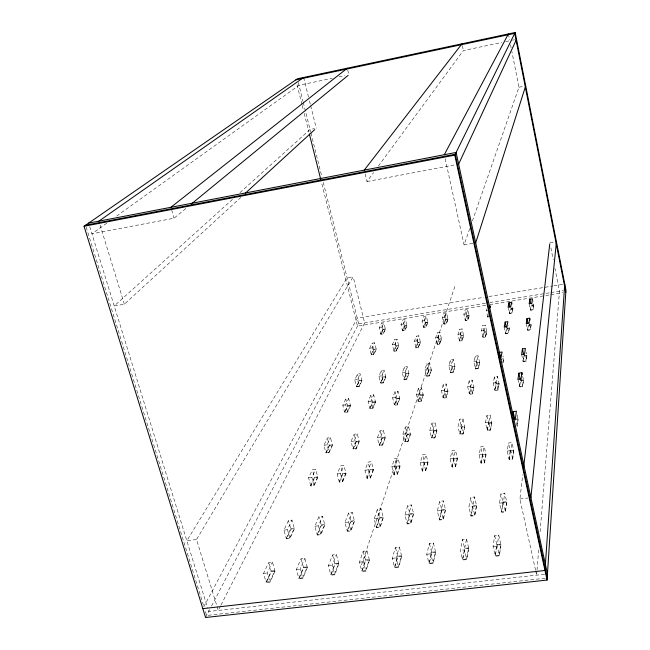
<?xml version="1.0" encoding="UTF-8"?>
<svg xmlns="http://www.w3.org/2000/svg" width="650" height="650" viewBox="0 0 650 650"><rect width="100%" height="100%" fill="white"/><g stroke="black" fill="none" stroke-linecap="round" stroke-linejoin="round"><path stroke-width="0.49" stroke-dasharray="3.25 2.44" d="M536.957 571.114L536.632 575.161L535.762 571.204M537.038 570.107L538.663 549.892M540.126 531.7L559.488 291.184L554.978 268.515M535.543 570.212L519.903 499.021L522.738 474.817M499.265 555.197L500.793 544.131L498.745 535.121L494.699 535.6L493.066 546.544L495.162 555.669L499.265 555.197L497.185 546.065L498.745 535.121M505.31 511.339L506.642 501.646L504.741 493.114L500.947 493.594L499.517 503.181L501.459 511.81L505.31 511.339L503.368 502.702L504.741 493.114M512.566 458.648L513.687 450.483L511.956 442.544L508.462 443.016L507.268 451.092L509.031 459.119L512.566 458.648L510.802 450.613L511.956 442.544M517.246 414.984L518.058 418.762L517.051 426.051L515.401 418.405M517.928 379.381L519.456 386.539L522.559 386.084L523.421 379.811L522.486 375.375M521.625 354.502L523.079 361.351L526.029 360.904L526.809 355.233L526.199 352.324M526.232 323.529L527.581 329.989L530.343 329.558L531.026 324.586L530.652 322.749M529.173 303.745L530.457 309.952L533.106 309.522L533.731 304.98L532.642 299.707M517.164 426.562L518.164 419.266L514.873 419.729M495.162 555.669L496.754 544.602L494.699 535.6M501.459 511.81L502.856 502.117L500.947 493.594M509.031 459.119L510.201 450.946L508.462 443.016M519.456 386.539L520.358 380.258L523.421 379.811M523.079 361.351L523.892 355.672L526.809 355.233M527.581 329.989L528.296 325.016L531.026 324.586M530.457 309.952L531.115 305.402L533.731 304.98M466.586 558.959L468.634 547.901L466.521 538.956L462.524 539.435L460.379 550.371L462.532 559.431L466.586 558.959L464.441 549.892L460.379 550.371M474.687 515.117L476.483 505.416L474.516 496.941L470.771 497.421L468.886 507.008L470.884 515.588L474.687 515.117L472.696 506.537L468.886 507.008M484.429 462.394L485.94 454.212L484.152 446.323L480.699 446.794L479.115 454.878L480.927 462.857L484.429 462.394L482.617 454.407L484.152 446.323M490.457 429.747L491.806 422.451L490.132 414.936L486.866 415.399L485.444 422.614L487.151 430.211L490.457 429.747L488.759 422.151L490.132 414.936M497.851 389.699L499.013 383.411L497.477 376.358L494.439 376.813L493.212 383.029L494.78 390.146L497.851 389.699L496.291 382.574L497.477 376.358M502.864 362.562L503.563 358.759L502.946 355.867M504.205 327.007L505.586 333.434L508.324 333.003L509.243 328.014L508.666 325.284M508.105 307.149L509.413 313.324L512.038 312.902L512.883 308.336L512.33 305.711M502.962 363.009L503.661 359.214L500.776 359.653M462.532 559.431L466.521 538.956M470.884 515.588L474.516 496.941M480.927 462.857L482.487 454.675L480.699 446.794M487.151 430.211L488.54 422.906L486.866 415.399M494.78 390.146L495.983 383.858L494.439 376.813M505.586 333.434L506.537 328.445L509.243 328.014M509.413 313.324L510.282 308.758L512.883 308.336M432.973 562.835L435.541 551.785L433.371 542.904L429.414 543.376L426.741 554.304L428.968 563.298L432.973 562.835L430.755 553.841L433.371 542.904M443.162 519.009L445.421 509.308L443.406 500.89L439.692 501.361L437.344 510.957L439.408 519.472L443.162 519.009L441.114 510.486L443.406 500.89M455.431 466.253L457.332 458.063L455.504 450.223L452.083 450.686L450.109 458.786L451.969 466.708L455.431 466.253L453.57 458.315L455.504 450.223M463.027 433.566L464.726 426.246L463.011 418.779L459.777 419.234L458.006 426.465L459.753 434.021L463.027 433.566L459.777 419.234M472.355 393.429L473.826 387.124L472.249 380.112L469.235 380.559L467.707 386.799L469.316 393.876L472.355 393.429L470.762 386.344L472.249 380.112M478.246 368.119L479.57 362.408L478.083 355.696L475.207 356.135L473.834 361.782L475.345 368.558L478.246 368.119L476.734 361.343L478.083 355.696M485.582 336.57L486.744 331.557L485.355 325.227L482.666 325.65L481.455 330.598L482.861 336.993L485.582 336.57L484.177 330.168L485.355 325.227M463.011 418.779L461.289 426.01L458.006 426.465M428.968 563.298L431.6 552.248L429.414 543.376M439.408 519.472L441.716 509.771L439.692 501.361M451.969 466.708L453.919 458.518L452.083 450.686M459.753 434.021L461.5 426.701L464.726 426.246M469.316 393.876L470.819 387.562L469.235 380.559M475.345 368.558L476.702 362.846L475.207 356.135M482.861 336.993L484.055 331.979L482.666 325.65M490.271 316.396L487.671 316.81L488.759 312.227M488.41 314.462L487.76 317.216L490.36 316.802M487.671 316.81L486.33 310.668L486.777 308.856M398.458 566.816L401.562 555.766L399.327 546.959L395.428 547.422L392.218 558.35L394.509 567.271L398.458 566.816L396.175 557.887L399.327 546.959M410.776 522.998L413.498 513.297L411.426 504.944L407.761 505.407L404.942 515.003L407.062 523.461L410.776 522.998L408.663 514.54L411.426 504.944M425.604 470.218L427.911 462.02L426.026 454.236L422.646 454.691L420.274 462.8L422.183 470.673L425.604 470.218L423.694 462.337L426.026 454.236M434.801 437.491L436.857 430.162L435.102 422.736L431.901 423.191L429.772 430.438L431.567 437.938L434.801 437.491L433.014 429.983L435.102 422.736M446.103 397.272L447.882 390.951L446.266 383.979L443.284 384.426L441.448 390.674L443.089 397.711L446.103 397.272L444.462 390.227L446.266 383.979M453.237 371.898L454.846 366.169L453.318 359.491L450.474 359.929L448.809 365.592L450.361 372.328L453.237 371.898L450.474 359.929M462.126 340.243L463.539 335.213L462.126 328.916L459.452 329.339L457.998 334.303L459.436 340.665L462.126 340.243L460.696 333.881L462.126 328.916M467.821 319.995L469.113 315.388L467.764 309.327L465.205 309.741L463.872 314.291L465.238 320.401L467.821 319.995L466.456 313.877L467.764 309.327M394.509 567.271L397.67 556.229L395.428 547.422M407.062 523.461L409.841 513.76L407.761 505.407M422.183 470.673L424.531 462.475L422.646 454.691M431.567 437.938L433.664 430.609L431.901 423.191M443.089 397.711L444.901 391.389L443.284 384.426M450.361 372.328L452.002 366.6L454.846 366.169M459.436 340.665L460.874 335.636L459.452 329.339M465.238 320.401L466.562 315.803L465.205 309.741M453.318 359.491L451.685 365.154L448.809 365.592M365.698 570.594L369.306 559.553L367.006 550.802L363.147 551.265L359.442 562.185L361.79 571.041L365.698 570.594L363.35 561.73L367.006 550.802M379.998 526.801L383.167 517.091L381.038 508.796L377.414 509.259L374.156 518.854L376.334 527.247L379.998 526.801L377.829 518.391L381.038 508.796M397.239 473.996L399.921 465.79L397.995 458.047L394.656 458.502L391.901 466.619L393.859 474.443L397.239 473.996L395.289 466.164L397.995 458.047M407.94 441.22L410.337 433.883L408.541 426.506L405.373 426.952L402.902 434.208L404.739 441.667L407.94 441.22L406.112 433.761L408.541 426.506M421.102 400.936L423.166 394.591L421.517 387.668L418.567 388.107L416.439 394.371L418.113 401.367L421.102 400.936L419.421 393.933L421.517 387.668M429.406 375.489L431.283 369.744L429.723 363.106L426.904 363.545L424.978 369.216L426.562 375.919L429.406 375.489L427.83 368.786L429.723 363.106M439.774 343.744L441.423 338.699L439.977 332.434L437.328 332.849L435.638 337.838L437.101 344.159L439.774 343.744L438.311 337.415L439.977 332.434M446.412 323.424L447.915 318.809L446.542 312.772L444.007 313.186L442.455 317.752L443.852 323.83L446.412 323.424L445.023 317.338L446.542 312.772M361.79 571.041L365.454 560.008L363.147 551.265M376.334 527.247L379.551 517.546L377.414 509.259M393.859 474.443L396.581 466.237L394.656 458.502M404.739 441.667L407.176 434.33L405.373 426.952M418.113 401.367L420.217 395.029L418.567 388.107M426.562 375.919L428.472 370.175L426.904 363.545M437.101 344.159L438.774 339.121L437.328 332.849M443.852 323.83L445.388 319.215L444.007 313.186M361.546 564.769L455.301 285.147M472.794 243.368L464.084 244.887L469.739 228.646M472.404 221L518.96 87.23L511.899 51.708M334.628 574.178L338.699 563.144L336.342 554.458L332.54 554.905L328.364 565.825L330.769 574.624L334.628 574.178L332.223 565.37L336.342 554.458M350.797 530.4L354.38 520.699L352.202 512.452L348.619 512.907L344.939 522.511L347.165 530.847L350.797 530.4L348.579 522.056L352.202 512.452M370.297 477.579L373.336 469.365L371.369 461.671L368.054 462.126L364.951 470.251L366.949 478.026L370.297 477.579L368.298 469.796L371.369 461.671M382.411 444.771L385.125 437.418L383.289 430.081L380.152 430.527L377.366 437.799L379.243 445.209L382.411 444.771L380.551 437.352L383.289 430.081M397.321 404.414L399.661 398.06L397.979 391.17L395.054 391.609L392.649 397.889L394.363 404.844L397.321 404.414L395.606 397.451L397.979 391.17M406.729 378.918L408.858 373.157L407.274 366.551L404.479 366.982L402.301 372.669L403.91 379.34L406.729 378.918L405.121 372.247L407.274 366.551M418.486 347.076L420.355 342.022L418.884 335.782L416.26 336.196L414.342 341.201L415.838 347.49L418.486 347.076L416.999 340.779L418.884 335.782M426.018 326.69L427.724 322.059L426.327 316.054L423.816 316.461L422.061 321.043L423.475 327.096L426.018 326.69L424.604 320.637L426.327 316.054M330.769 574.624L334.904 563.591L332.54 554.905M347.165 530.847L350.797 521.146L348.619 512.907M366.949 478.026L370.029 469.812L368.054 462.126M379.243 445.209L381.997 437.864L380.152 430.527M394.363 404.844L396.736 398.491L395.054 391.609M403.91 379.34L406.071 373.579L404.479 366.982M415.838 347.49L417.739 342.436L416.26 336.196M423.475 327.096L425.214 322.465L423.816 316.461M302.656 577.858L307.206 566.841L304.793 558.212L301.031 558.659L296.384 569.562L298.846 578.305L302.656 577.858L300.194 569.116L304.793 558.212M320.718 534.113L324.724 524.412L322.498 516.222L318.955 516.669L314.86 526.273L317.135 534.552L320.718 534.113L318.451 525.817L322.498 516.222M342.526 481.268L345.922 473.054L343.915 465.408L340.641 465.855L337.171 473.988L339.219 481.715L342.526 481.268L340.486 473.541L343.915 465.408M356.086 448.435L359.125 441.074L357.248 433.777L354.136 434.216L351.033 441.496L352.942 448.866L356.086 448.435L354.177 441.058L357.248 433.777M372.775 408.005L375.399 401.643L373.685 394.786L370.784 395.216L368.095 401.513L369.842 408.436L372.775 408.005L371.028 401.082L373.685 394.786M383.321 382.452L385.702 376.675L384.085 370.102L381.314 370.533L378.877 376.236L380.526 382.866L383.321 382.452L381.68 375.814L384.085 370.102M396.5 350.521L398.596 345.451L397.093 339.243L394.493 339.658L392.348 344.671L393.876 350.935L396.5 350.521L394.981 344.256L397.093 339.243M404.942 330.07L406.859 325.423L405.438 319.451L402.943 319.849L400.977 324.447L402.423 330.476L404.942 330.07L403.504 324.041L405.438 319.451M298.846 578.305L303.452 567.279L301.031 558.659M317.135 534.552L321.189 524.851L318.955 516.669M339.219 481.715L342.656 473.493L340.641 465.855M352.942 448.866L356.021 441.504L354.136 434.216M369.842 408.436L372.507 402.066L370.784 395.216M380.526 382.866L382.939 377.098L381.314 370.533M393.876 350.935L395.996 345.857L394.493 339.658M402.423 330.476L404.365 325.821L402.943 319.849M269.823 581.644L274.861 570.635L272.391 562.071L268.678 562.51L263.534 573.414L266.061 582.083L269.823 581.644L267.304 572.967L272.391 562.071M289.811 537.924L294.239 528.222L291.964 520.089L288.462 520.536L283.936 530.132L286.268 538.363L289.811 537.924L287.487 529.693L291.964 520.089M313.958 485.071L317.72 476.848L315.664 469.251L312.423 469.69L308.588 477.831L310.684 485.509L313.958 485.071L311.87 477.392L315.664 469.251M328.981 452.197L332.353 444.827L330.436 437.58L327.356 438.019L323.919 445.307L325.877 452.628L328.981 452.197L327.031 444.868L330.436 437.58M347.49 411.702L350.407 405.324L348.652 398.515L345.776 398.938L342.802 405.251L344.589 412.132L347.49 411.702L345.711 404.82L348.652 398.515M359.198 386.092L361.839 380.299L360.189 373.766L357.443 374.189L354.746 379.917L356.428 386.506L359.198 386.092L357.516 379.494L360.189 373.766M373.823 354.079L376.155 348.985L374.627 342.81L372.044 343.216L369.671 348.254L371.223 354.486L373.823 354.079L372.279 347.839L374.627 342.81M383.199 333.556L385.336 328.892L383.882 322.944L381.412 323.351L379.234 327.957L380.705 333.954L383.199 333.556L381.737 327.559L383.882 322.944M266.061 582.083L271.156 571.074L268.678 562.51M286.268 538.363L290.745 528.661L288.462 520.536M310.684 485.509L314.486 477.279L312.423 469.69M325.877 452.628L329.282 445.258L327.356 438.019M344.589 412.132L347.539 405.746L345.776 398.938M356.428 386.506L359.101 380.721L357.443 374.189M371.223 354.486L373.571 349.391L372.044 343.216M380.705 333.954L382.866 329.29L381.412 323.351M220.553 605.906L218.254 610.423L196.519 539.549L353.178 276.762L347.132 277.802L186.843 540.767L196.519 539.549M221.016 605.004L364.65 322.928L353.178 276.762M205.579 617.5L209.787 609.416M211.526 606.092L358.662 323.903L323.213 182.162M203.775 606.832L357.216 318.118L483.933 297.326M365.162 173.924L366.99 181.545L373.571 172.591M378.365 166.083L463.385 50.562L501.759 42.453M232.472 199.396L114.229 305.971L124.353 304.2L240.841 197.381M240.004 192.611L310.042 129.48L314.486 128.578M106.763 223.161L91.91 233.813L174.046 218.205L186.591 207.911M116.659 216.06L298.992 85.296L332.239 78.268M339.089 76.822L344.955 75.587M505.7 41.624L511.599 40.373M512.59 40.17L514.556 39.756M518.96 87.23L523.77 86.255M366.99 181.545L454.651 164.889M549.892 242.897L554.548 242.092M488.922 296.506L552.776 286.024M553.776 285.862L564.744 284.066M358.662 323.903L485.834 303.184M489.84 302.526L549.924 292.736M550.924 292.573L563.176 290.582M485.688 305.297L357.5 326.129L321.474 182.325M489.694 304.647L549.778 294.881M550.778 294.718L562.803 292.76M379.234 327.957L381.737 327.559M400.977 324.447L403.504 324.041M422.061 321.043L424.604 320.637M442.455 317.752L445.023 317.338M463.872 314.291L466.456 313.877M486.33 310.668L488.938 310.245M382.866 329.29L385.336 328.892M404.365 325.821L406.859 325.423M425.214 322.465L427.724 322.059M445.388 319.215L447.915 318.809M466.562 315.803L469.113 315.388M369.671 348.254L372.279 347.839M392.348 344.671L394.981 344.256M414.342 341.201L416.999 340.779M435.638 337.838L438.311 337.415M457.998 334.303L460.696 333.881M481.455 330.598L484.177 330.168M373.571 349.391L376.155 348.985M395.996 345.857L398.596 345.451M417.739 342.436L420.355 342.022M438.774 339.121L441.423 338.699M460.874 335.636L463.539 335.213M484.055 331.979L486.744 331.557M354.746 379.917L357.516 379.494M378.877 376.236L381.68 375.814M402.301 372.669L405.121 372.247M424.978 369.216L427.83 368.786M473.834 361.782L476.734 361.343M359.101 380.721L361.839 380.299M382.939 377.098L385.702 376.675M406.071 373.579L408.858 373.157M428.472 370.175L431.283 369.744M476.702 362.846L479.57 362.408M500.679 359.198L503.563 358.759M342.802 405.251L345.711 404.82M368.095 401.513L371.028 401.082M392.649 397.889L395.606 397.451M416.439 394.371L419.421 393.933M441.448 390.674L444.462 390.227M467.707 386.799L470.762 386.344M493.212 383.029L496.291 382.574M347.539 405.746L350.407 405.324M372.507 402.066L375.399 401.643M396.736 398.491L399.661 398.06M420.217 395.029L423.166 394.591M444.901 391.389L447.882 390.951M470.819 387.562L473.826 387.124M495.983 383.858L499.013 383.411M323.919 445.307L327.031 444.868M351.033 441.496L354.177 441.058M377.366 437.799L380.551 437.352M402.902 434.208L406.112 433.761M429.772 430.438L433.014 429.983M485.444 422.614L488.759 422.151M329.282 445.258L332.353 444.827M356.021 441.504L359.125 441.074M381.997 437.864L385.125 437.418M407.176 434.33L410.337 433.883M433.664 430.609L436.857 430.162M488.54 422.906L491.806 422.451M514.759 419.226L518.058 418.762M308.588 477.831L311.87 477.392M337.171 473.988L340.486 473.541M364.951 470.251L368.298 469.796M391.901 466.619L395.289 466.164M420.274 462.8L423.694 462.337M450.109 458.786L453.57 458.315M479.115 454.878L482.617 454.407M507.268 451.092L510.802 450.613M314.486 477.279L317.72 476.848M342.656 473.493L345.922 473.054M370.029 469.812L373.336 469.365M396.581 466.237L399.921 465.79M424.531 462.475L427.911 462.02M453.919 458.518L457.332 458.063M482.487 454.675L485.94 454.212M510.201 450.946L513.687 450.483M519.903 499.021L527.914 498.014M290.745 528.661L294.239 528.222M321.189 524.851L324.724 524.412M350.797 521.146L354.38 520.699M379.551 517.546L383.167 517.091M409.841 513.76L413.498 513.297M441.716 509.771L445.421 509.308M476.483 505.416L472.737 505.887L470.771 497.421M502.856 502.117L506.642 501.646M283.936 530.132L287.487 529.693M314.86 526.273L318.451 525.817M344.939 522.511L348.579 522.056M374.156 518.854L377.829 518.391M404.942 515.003L408.663 514.54M437.344 510.957L441.114 510.486M499.517 503.181L503.368 502.702M271.156 571.074L274.861 570.635M303.452 567.279L307.206 566.841M334.904 563.591L338.699 563.144M365.454 560.008L369.306 559.553M397.67 556.229L401.562 555.766M431.6 552.248L435.541 551.785M468.634 547.901L464.644 548.372L462.524 539.435M496.754 544.602L500.793 544.131M263.534 573.414L267.304 572.967M296.384 569.562L300.194 569.116M328.364 565.825L332.223 565.37M359.442 562.185L363.35 561.73M392.218 558.35L396.175 557.887M426.741 554.304L430.755 553.841M493.066 546.544L497.185 546.065M544.505 574.283L208.715 611.479L207.513 607.604M545.171 578.232L206.627 615.485L204.823 609.676M86.182 227.151L203.621 605.8M89.708 226.688L207.22 606.637M100.076 225.014L124.353 304.2M171.689 210.023L174.046 218.205M297.05 84.809L301.982 104.512M302.226 105.495L303.217 109.436M304.2 113.376L308.888 132.088M303.648 77.472L308.498 96.988M309.465 100.896L310.44 104.796M310.684 105.771L316.257 128.221M298.301 82.517L303.03 101.449M303.274 102.432L310.659 131.958M310.911 132.941L321.986 177.239M347.75 70.07L348.871 74.758M445.152 158.689L464.084 244.887M506.951 326.576L508.324 333.003M521.032 378.918L522.559 386.084M462.378 45.744L463.385 50.562M524.582 354.055L526.029 360.904M510.729 306.727L512.038 312.902M529.003 323.091L530.343 329.558M531.822 303.314L533.106 309.522M508.373 33.946L509.551 39.869M510.526 44.801L511.119 47.759M550.867 247.821L553.215 259.651M500.931 544.724L499.411 555.799L495.3 556.278L496.884 545.204L500.931 544.724M506.773 502.206L505.44 511.916L501.589 512.387L502.978 502.686L506.773 502.206M513.809 451.011L512.679 459.184L509.153 459.656L510.323 451.474L513.809 451.011M523.526 380.283L522.657 386.563L519.561 387.018L520.463 380.729L523.526 380.283M526.906 355.68L526.118 361.368L523.169 361.806L523.989 356.127L526.906 355.68M531.115 325.008L530.433 329.989L527.67 330.419L528.385 325.439L531.115 325.008M533.812 305.386L533.187 309.936L530.546 310.359L531.196 305.809L533.812 305.386M468.772 548.494L466.733 559.569L462.678 560.032L464.782 548.966L468.772 548.494M476.613 505.984L474.825 515.686L471.023 516.157L472.867 506.448L476.613 505.984M486.054 454.74L484.551 462.922L481.049 463.385L482.609 455.203L486.054 454.74M491.912 422.947L490.571 430.259L487.264 430.714L488.654 423.402L491.912 422.947M499.119 383.874L497.957 390.171L494.886 390.626L496.08 384.321L499.119 383.874M509.34 328.437L508.414 333.434L505.676 333.864L506.626 328.868L509.34 328.437M512.964 308.742L512.127 313.316L509.503 313.731L510.372 309.164L512.964 308.742M435.687 552.37L433.119 563.436L429.114 563.899L431.746 552.833L435.687 552.37M445.551 509.86L443.3 519.569L439.546 520.033L441.854 510.323L445.551 509.86M457.454 458.583L455.552 466.781L452.091 467.236L454.041 459.038L457.454 458.583M464.839 426.741L463.141 434.062L459.875 434.517L461.614 427.196L464.839 426.741M473.931 387.587L472.469 393.9L469.422 394.347L470.925 388.034L473.931 387.587M479.668 362.854L478.343 368.574L475.442 369.005L476.808 363.293L479.668 362.854M486.834 331.979L485.672 336.993L482.958 337.423L484.144 332.402L486.834 331.979M401.716 556.359L398.613 567.409L394.656 567.864L397.824 556.814L401.716 556.359M413.636 513.858L410.914 523.567L407.201 524.022L409.979 514.312L413.636 513.858M428.033 462.54L425.734 470.746L422.313 471.201L424.661 462.995L428.033 462.54M436.979 430.657L434.923 437.986L431.681 438.433L433.777 431.104L436.979 430.657M447.988 391.414L446.209 397.743L443.194 398.182L445.006 391.852L447.988 391.414M454.943 366.608L453.334 372.344L450.466 372.775L452.108 367.039L454.943 366.608M463.637 335.636L462.223 340.665L459.534 341.088L460.972 336.058L463.637 335.636M469.202 315.794L467.911 320.401L465.327 320.808L466.651 316.209L469.202 315.794M369.452 560.137L365.852 571.188L361.952 571.634L365.609 560.584L369.452 560.137M383.305 517.644L380.144 527.361L376.472 527.808L379.689 518.099L383.305 517.644M400.051 466.302L397.369 474.516L393.989 474.963L396.711 466.749L400.051 466.302M410.459 434.371L408.062 441.716L404.861 442.163L407.298 434.817L410.459 434.371M423.28 395.054L421.208 401.399L418.226 401.838L420.331 395.493L423.28 395.054M431.389 370.191L429.512 375.936L426.668 376.366L428.569 370.614L431.389 370.191M441.512 339.121L439.871 344.167L437.198 344.581L438.872 339.536L441.512 339.121M448.004 319.207L446.501 323.83L443.942 324.236L445.477 319.613L448.004 319.207M338.861 563.721L334.791 574.762L330.931 575.209L335.059 564.168L338.861 563.721M354.518 521.243L350.943 530.961L347.311 531.408L350.943 521.69L354.518 521.243M373.466 469.877L370.435 478.091L367.088 478.538L370.159 470.324L373.466 469.877M385.247 437.913L382.541 445.266L379.364 445.705L382.119 438.352L385.247 437.913M399.774 398.523L397.434 404.877L394.477 405.308L396.849 398.954L399.774 398.523M408.964 373.596L406.843 379.356L404.024 379.787L406.177 374.018L408.964 373.596M420.452 342.436L418.592 347.498L415.943 347.912L417.836 342.851L420.452 342.436M427.822 322.457L426.108 327.096L423.573 327.502L425.311 322.863L427.822 322.457M307.369 567.418L302.827 578.443L299.016 578.882L303.615 567.856L307.369 567.418M324.87 524.956L320.873 534.666L317.281 535.104L321.336 525.395L324.87 524.956M346.06 473.558L342.664 481.788L339.357 482.227L342.786 473.996L346.06 473.558M359.247 441.553L356.216 448.923L353.072 449.361L356.143 441.992L359.247 441.553M375.513 402.098L372.889 408.468L369.956 408.891L372.621 402.521L375.513 402.098M385.816 377.114L383.435 382.891L380.64 383.313L383.045 377.528L385.816 377.114M398.694 345.865L396.598 350.943L393.973 351.349L396.094 346.271L398.694 345.865M406.957 325.821L405.039 330.476L402.521 330.874L404.463 326.219L406.957 325.821M275.023 571.204L269.994 582.221L266.232 582.66L271.318 571.642L275.023 571.204M294.393 528.767L289.965 538.476L286.423 538.907L290.899 529.206L294.393 528.767M317.858 477.352L314.096 485.582L310.822 486.021L314.624 477.791L317.858 477.352M332.483 445.315L329.111 452.684L326.007 453.115L329.412 445.746L332.483 445.315M350.521 405.779L347.604 412.165L344.703 412.588L347.652 406.201L350.521 405.779M361.952 380.738L359.304 386.531L356.541 386.945L359.214 381.152L361.952 380.738M376.252 349.399L373.929 354.494L371.329 354.9L373.677 349.806L376.252 349.399M385.434 329.282L383.297 333.954L380.803 334.352L382.956 329.68L385.434 329.282"/><path stroke-width="0.97" d="M547.056 580.06L565.947 290.127L515.174 32.5L297.367 78.804L84.053 226.273L205.579 617.5L547.056 580.06L454.773 155.147L515.174 32.5M564.744 284.066L544.976 570.481L202.816 608.628M530.912 497.64L556.416 241.768M523.681 466.749L549.77 243.904M521.918 372.718L521.032 378.918L517.928 379.381L518.854 373.173L521.918 372.718L522.291 374.489M529.701 318.183L529.003 323.091L526.232 323.529L526.963 318.614L529.701 318.183L530.083 320.011M512.59 415.269L513.126 411.669L516.425 411.206L515.401 418.405L512.891 418.754M522.462 348.896L521.625 354.502L524.582 354.055L525.387 348.449L522.462 348.896L523.689 354.705M529.847 299.252L529.173 303.745L531.822 303.314L532.464 298.829L529.847 299.252L530.749 303.639M501.036 357.638L502.109 352.016L499.216 352.454L500.468 358.239M511.591 302.217L510.729 306.727L508.105 307.149L508.991 302.64L511.591 302.217L511.956 303.964M505.172 322.075L504.205 327.007L506.951 326.576L507.894 321.644L505.172 322.075L506.342 327.535M489.369 308.433L490.019 305.719L490.392 307.458M475.694 242.864L525.688 85.865M458.632 164.125L516.523 39.341M444.283 154.724L508.373 33.946M364.252 170.113L461.971 43.81M245.318 193.269L314.762 129.594M191.295 204.051L348.083 75.4M170.901 207.301L347.303 68.193M98.889 221.146L303.648 77.472M295.815 79.885L514.743 33.369L565.801 292.273M88.603 223.129L456.105 152.449L547.454 573.958M85.581 225.217L455.219 154.237L547.186 578.012M84.053 226.273L454.773 155.147M309.384 134.054L320.734 179.368M513.126 411.669L514.759 419.226M508.991 302.64L509.917 307.011M518.854 373.173L520.171 379.373M526.963 318.614L527.914 323.188"/></g></svg>
